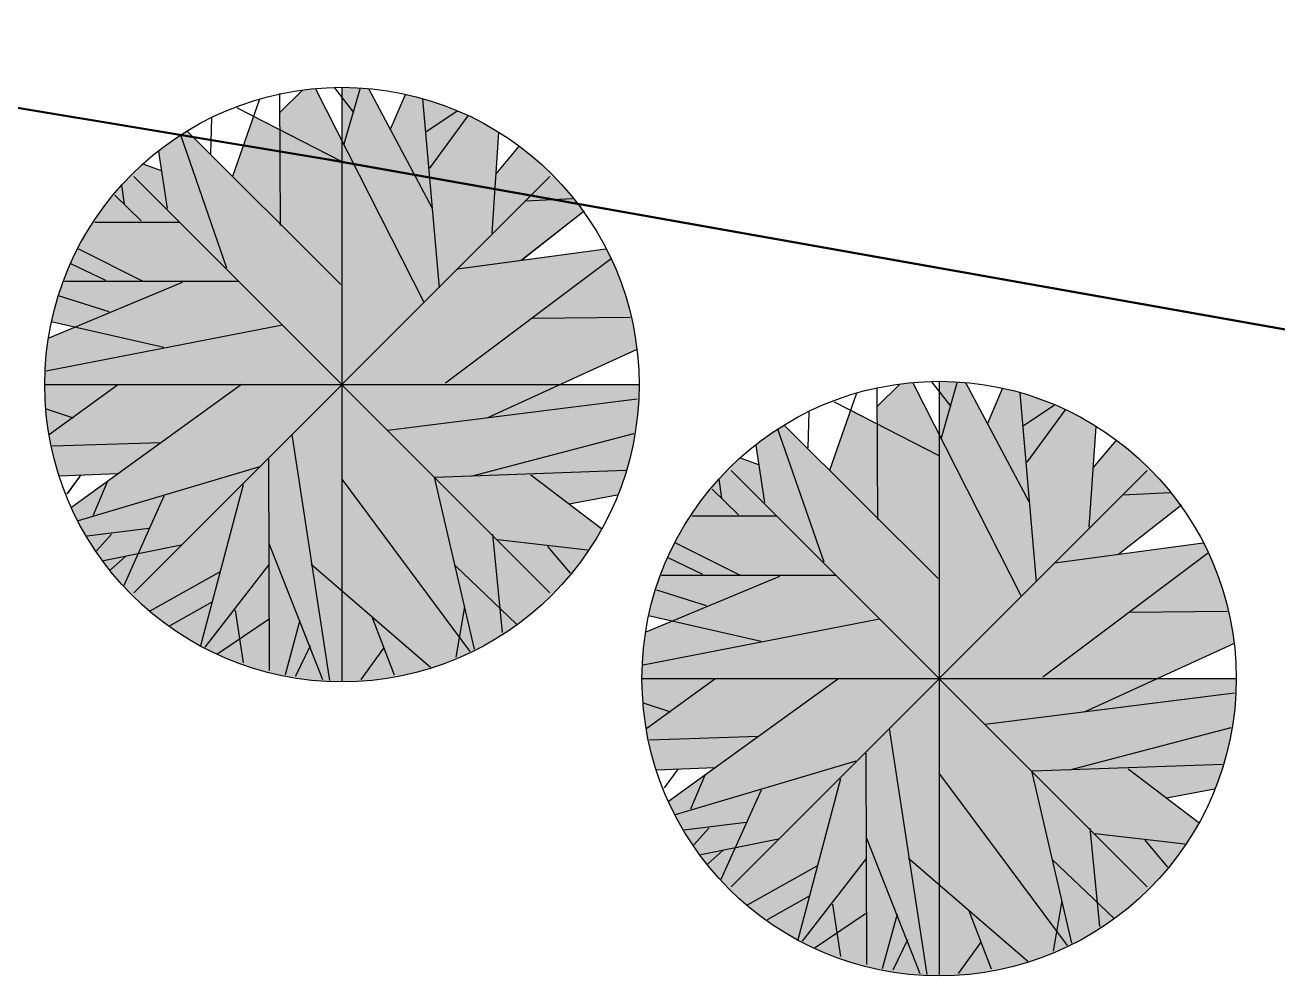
# Model space of a CAD drawing. Header units: inches. Extents: x 1352 to 5457, y 84 to 1168.
# Drawn here: x 2313.339 to 2314.05, y 187.966 to 188.507 of the extents above; entities that cross this region are included whole.
import ezdxf

# ---------------------------------------------------------------- set-up
doc = ezdxf.new("R2010")
doc.units = ezdxf.units.IN
doc.header["$MEASUREMENT"] = 0
doc.linetypes.add('ACAD_ISO10W100', pattern=[18, 12, -3, 0, -3])
for name, color, linetype, lineweight in [('boundary', 250, 'ACAD_ISO10W100', 50), ('CILL', 250, 'Continuous', 9), ('win', 250, 'Continuous', 30)]:
    doc.layers.add(name, color=color, linetype=linetype, lineweight=lineweight)

# ---------------------------------------------------------------- blocks, each defined once
blk = doc.blocks.new('Tree - deciduous plan')
for p, q in [((-12.5388, 54.9406), (-7.9613, 59.4546)), ((-12.3627, 32.1443), (-12.5388, 58.7776)), ((-5.3205, 59.6806), (16.5105, 16.7963)), ((2.426, 54.9406), (-1.4472, 59.9056)), ((0, 59.9996), (0, -60)), ((0.4894, 48.6208), (3.6584, 59.6806)), ((18.2711, 35.5298), (5.419, 59.6806)), ((9.8203, 51.5549), (12.8133, 58.5516)), ((-22.0458, 42.0753), (-16.5881, 57.6486)), ((-21.1656, 55.8436), (-0.0388, 45.0094)), ((19.6795, 19.5047), (16.3344, 57.6486)), ((-26.4472, 46.5894), (-26.2712, 53.8116)), ((17.0387, 51.1035), (23.2006, 55.1666)), ((17.7429, 43.6552), (25.4894, 54.2636)), ((-31.2008, 51.1035), (-0.2149, 20.1818)), ((31.6513, 50.8778), (30.2429, 30.5643)), ((-32.6092, 50.4264), (-23.2782, 23.5674)), ((31.1232, 42.5267), (35.8767, 48.1693)), ((-37.0107, 47.0408), (-35.25, 35.5298)), ((-40.1797, 44.558), (-36.4825, 43.2038)), ((42, 42), (-42, -42)), ((42, -42), (-42, 42)), ((-45.8134, 38.2383), (-40.5318, 33.0471)), ((-43.8768, 36.4326), (-44.405, 40.2696)), ((37.1091, 37.1098), (46.6161, 37.5612)), ((36.2288, 25.1474), (48.9049, 35.0784)), ((-49.8627, 32.8214), (-32.7853, 32.8214)), ((-53.2078, 27.4044), (-40.1797, 20.859)), ((54.3626, 25.3731), (20.9119, 0.3198)), ((23.3767, 23.3417), (53.3063, 27.4044)), ((-54.7923, 24.4702), (-47.75, 21.0847)), ((-32.2571, 20.6333), (-59.1937, 9.348)), ((-56.0247, 20.859), (-20.8134, 20.859)), ((-57.081, 17.9248), (-47.0458, 14.7649)), ((-58.6656, 12.7336), (-35.9543, 7.5424)), ((38.5175, 13.4107), (58.2359, 13.6364)), ((-59.7219, 2.8025), (-12.0106, 12.0565)), ((29.3626, -6.6771), (59.4682, 7.091)), ((-54.6162, -24.7335), (-20.2853, 0.0941)), ((-60, 0), (60, 0)), ((-45.2853, -0.1316), (-59.0177, -10.0627)), ((-59.7219, -4.8714), (-54.2641, -6.6771)), ((9.2922, -9.1598), (59.6443, -2.8401)), ((-10.074, -10.0627), (-2.5036, -59.7178)), ((26.3697, -18.4138), (58.9401, -9.8369)), ((-58.4895, -12.3197), (-36.4825, -11.6426)), ((-14.8275, -15.0282), (-14.6515, -57.6865)), ((-53.2078, -27.442), (-16.7641, -16.6081)), ((18.7992, -18.6394), (57.3556, -17.2853)), ((-57.081, -18.4138), (-45.2853, -17.9624)), ((-52.6797, -18.188), (-55.4966, -22.0251)), ((-47.2219, -19.3166), (-50.2148, -26.3135)), ((-19.9331, -20.2194), (-28.5599, -52.721)), ((-0.0388, -19.0909), (25.8415, -53.8495)), ((18.6232, -18.6394), (26.7218, -53.3981)), ((38.1654, -18.188), (52.426, -29.0219)), ((-35.9543, -22.4765), (-44.0529, -40.5329)), ((45.9119, -24.0564), (55.595, -22.2508)), ((-38.9472, -29.0219), (-51.4472, -30.6018)), ((-46.5177, -30.1504), (-49.5106, -33.536)), ((30.419, -30.1504), (32.3556, -50.0125)), ((-32.4331, -32.4075), (-48.1021, -35.5674)), ((-14.6515, -32.1818), (-3.912, -59.4922)), ((31.4753, -31.279), (49.6091, -33.3103)), ((41.5105, -32.6332), (46.088, -38.0501)), ((-43.7008, -34.6645), (-46.6937, -37.373)), ((-24.6867, -37.8244), (-38.7712, -45.7241)), ((-14.6515, -36.2445), (-27.6797, -52.9467)), ((-6.2008, -36.2445), (17.919, -57.0094)), ((22.8485, -36.4702), (35.3485, -48.4326)), ((-26.2712, -43.9185), (-34.7219, -48.6583)), ((-21.5177, -45.4984), (-19.9331, -56.1065)), ((24.7852, -44.8213), (23.0246, -54.978)), ((-14.6515, -47.3041), (-25.0388, -54.3009)), ((-8.4895, -47.5298), (-11.4825, -58.5893)), ((5.9471, -46.6269), (10.5246, -58.5893)), ((-6.3768, -52.721), (-9.3698, -58.815)), ((8.4119, -53.1724), (3.8344, -59.4922))]:
    blk.add_line(p, q)
blk.add_circle((0, 0), 60)

msp = doc.modelspace()

# ---------------------------------------------------------------- hatches: boundary and pattern name
at = {"layer": 'CILL'}
h = msp.add_hatch(color=256, dxfattribs=at)
h.set_gradient(color1=(132, 132, 132), color2=(59, 59, 59), one_color=1, tint=0.23, name='INVSPHERICAL')
edge = h.paths.add_edge_path()
edge.add_spline(control_points=[(2324.79505, 192.38219), (2324.88875, 192.39309), (2325.16399, 192.47896), (2325.57555, 192.53993), (2326.13258, 192.57557), (2326.71647, 192.64951), (2327.35918, 192.705), (2328.07206, 192.85831), (2328.80669, 193.02452), (2329.46811, 193.25131), (2329.93148, 193.38648), (2330.14371, 193.50639), (2330.22849, 193.54885)], knot_values=[10.618582, 10.618582, 10.618582, 10.618582, 10.902667, 11.446386, 11.882162, 12.571422, 13.213883, 13.814248, 14.756996, 15.470095, 15.913491, 16.197952, 16.197952, 16.197952, 16.197952], degree=3, periodic=0)
edge.add_spline(control_points=[(2330.22849, 193.54885), (2330.25177, 193.56051), (2330.47779, 193.66985), (2330.9992, 193.78454), (2331.70205, 193.8902), (2332.26179, 193.94659), (2332.54657, 193.9364), (2332.61808, 193.93384)], knot_values=[16.197952, 16.197952, 16.197952, 16.197952, 16.276082, 16.951885, 17.777629, 18.41764, 18.632208, 18.632208, 18.632208, 18.632208], degree=3, periodic=0)
edge.add_line((2332.61808, 193.93384), (2332.53597, 194.73658))
edge.add_spline(control_points=[(2332.53597, 194.73658), (2332.28585, 194.78299), (2331.91131, 194.85248), (2331.38155, 194.80764), (2330.93354, 194.72063), (2330.49433, 194.51846), (2329.94468, 194.36018), (2329.35964, 194.04842), (2328.58912, 193.78583), (2327.80567, 193.59538), (2327.13697, 193.44269), (2326.5963, 193.30707), (2326.16105, 193.27991), (2325.69291, 193.29398), (2325.28464, 193.24833), (2324.81365, 193.21043), (2324.30195, 193.19869), (2323.82743, 193.13335), (2323.39492, 193.24287), (2323.28922, 193.43376), (2323.16032, 193.51192)], knot_values=[0, 0, 0, 0, 27.843207, 41.692591, 58.33536, 77.850794, 94.701427, 121.197292, 150.531952, 184.155137, 210.002796, 226.163219, 245.461264, 257.795401, 277.749413, 290.614774, 309.881318, 334.061385, 343.421511, 356.534952, 356.534952, 356.534952, 356.534952], degree=3, periodic=0)
edge.add_line((2323.16032, 193.51192), (2322.44318, 193.51192))
edge.add_spline(control_points=[(2322.44318, 193.51192), (2322.43291, 193.50359), (2322.35766, 193.43913), (2322.10336, 193.34906), (2321.53922, 193.13689), (2320.86083, 192.91237), (2320.0223, 193.00461), (2319.26292, 193.1263), (2318.40255, 192.98416), (2317.68254, 193.17417), (2317.05278, 193.2713), (2316.50955, 193.32655), (2315.98811, 193.29717), (2315.48795, 193.3327), (2315.09127, 193.4136), (2314.75076, 193.53838), (2314.6144, 193.79038), (2314.57457, 194.00719), (2314.61093, 194.22294), (2314.72526, 194.47978), (2314.95777, 194.69245), (2315.24573, 194.9143), (2315.53699, 195.13298), (2315.88291, 195.38271), (2316.26009, 195.57741), (2316.63154, 195.74711), (2316.88568, 195.98075), (2317.20889, 196.08097), (2317.49172, 196.29702), (2317.73067, 196.60474), (2317.6852, 196.94545), (2317.53717, 197.11898), (2317.40488, 197.24186), (2317.18564, 197.28483), (2316.89089, 197.2786), (2316.58459, 197.27014), (2316.28407, 197.27532), (2315.91244, 197.25224), (2315.36059, 197.47035), (2314.95644, 197.72587), (2314.71955, 197.87564)], knot_values=[384.120756, 384.120756, 384.120756, 384.120756, 385.530538, 394.726927, 416.888392, 450.469006, 475.291221, 507.987496, 535.162945, 569.717752, 588.697586, 605.537117, 629.712076, 646.19915, 660.406382, 674.911895, 683.649539, 690.581078, 698.955886, 707.325048, 721.120583, 732.925509, 747.555543, 761.219383, 779.86479, 794.267161, 805.973974, 817.21606, 830.822888, 844.956549, 857.838234, 864.61592, 869.985577, 877.322839, 888.301624, 902.694515, 910.987604, 921.475876, 943.372459, 974.382834, 974.382834, 974.382834, 974.382834], degree=3, periodic=0)
edge.add_line((2314.71955, 197.87564), (2314.31267, 197.3519))
edge.add_spline(control_points=[(2314.31267, 197.3519), (2314.40832, 197.27759), (2314.54827, 197.16941), (2314.79781, 197.02814), (2314.96961, 196.86444), (2315.22688, 196.79164), (2315.44624, 196.71982), (2315.68558, 196.63239), (2315.96336, 196.6041), (2316.26218, 196.48762), (2316.60369, 196.5503), (2316.79836, 196.62112), (2316.98608, 196.64804), (2316.97367, 196.51013), (2316.83742, 196.45094), (2316.68122, 196.2724), (2316.40652, 196.15663), (2316.08146, 196.04941), (2315.73656, 195.90239), (2315.31264, 195.65442), (2314.78754, 195.3752), (2314.32324, 194.99673), (2313.96292, 194.77978), (2313.87676, 194.62487), (2313.8707, 194.61397)], knot_values=[0.009211, 0.009211, 0.009211, 0.009211, 0.371734, 0.53872, 0.869324, 1.063431, 1.330289, 1.565448, 1.823564, 2.162828, 2.513462, 2.794005, 2.876838, 2.959387, 3.093131, 3.302373, 3.661287, 3.962879, 4.335565, 4.780767, 5.437721, 6.106666, 6.600027, 6.637362, 6.637362, 6.637362, 6.637362], degree=3, periodic=0)
edge.add_line((2313.86634, 194.60726), (2313.89632, 194.59))
edge.add_line((2313.89632, 194.59), (2313.84217, 194.47458))
edge.add_line((2313.84217, 194.47458), (2313.66937, 194.21736))
edge.add_line((2313.66937, 194.21736), (2313.56777, 193.81436))
edge.add_line((2313.56777, 193.81436), (2313.52359, 193.68181))
edge.add_spline(control_points=[(2313.52359, 193.68181), (2313.51761, 193.60394), (2313.63399, 193.3579), (2313.76591, 193.22993), (2314.17622, 193.02663), (2314.68244, 192.775), (2315.16646, 192.51815), (2315.59072, 192.41967), (2315.97262, 192.39275), (2316.40158, 192.42383), (2316.87317, 192.42314), (2317.36336, 192.42858), (2317.85691, 192.35222), (2318.3175, 192.25847), (2318.8044, 192.20895), (2319.28486, 192.18352), (2319.77335, 192.18253), (2320.17178, 192.20531), (2320.50384, 192.20093), (2320.76143, 192.29781), (2321.04939, 192.35471), (2321.3594, 192.44156), (2321.58736, 192.44868), (2321.90296, 192.51147), (2321.81988, 192.28331), (2321.59782, 192.12249), (2321.26227, 191.84888), (2320.87048, 191.53439), (2320.44637, 191.16666), (2319.67282, 190.71531), (2318.83006, 189.94113), (2317.90218, 189.2024), (2317.06075, 188.84363), (2316.2643, 188.66847), (2315.64512, 188.27898), (2315.10941, 188.25065), (2314.90223, 188.20648), (2314.84733, 188.19328)], knot_values=[0.00262, 0.00262, 0.00262, 0.00262, 0.224025, 0.492507, 0.896826, 1.637111, 2.173286, 2.534515, 2.933893, 3.317712, 3.823001, 4.349242, 4.784728, 5.317714, 5.759175, 6.251064, 6.76124, 7.222455, 7.45137, 7.749246, 8.033676, 8.344077, 8.667469, 8.863238, 8.984777, 9.216771, 9.734745, 10.253509, 10.734276, 11.41278, 12.928508, 14.158439, 14.946241, 15.647425, 16.598805, 17.06497, 17.234399, 17.234399, 17.234399, 17.234399], degree=3, periodic=0)
edge.add_spline(control_points=[(2314.84733, 188.19328), (2314.76006, 188.17229), (2314.67361, 188.14768), (2314.58716, 188.12308)], knot_values=[17.234399, 17.234399, 17.234399, 17.234399, 17.503678, 17.503678, 17.503678, 17.503678], degree=3, periodic=0)
edge.add_line((2314.59192, 188.12442), (2314.58736, 188.12228))
edge.add_line((2314.58736, 188.12228), (2314.81135, 187.21011))
edge.add_line((2314.81135, 187.21011), (2315.90427, 187.08442))
edge.add_spline(control_points=[(2315.90427, 187.08442), (2315.93636, 187.11997), (2316.00081, 187.19138), (2316.13176, 187.29874), (2316.29009, 187.42153), (2316.44551, 187.60924), (2316.6756, 187.73973), (2316.8882, 187.90701), (2317.12675, 188.09167), (2317.39454, 188.16558), (2317.65801, 188.35521), (2317.9528, 188.49227), (2318.32625, 188.45036), (2318.4723, 188.70318), (2318.5832, 188.81022), (2318.64854, 188.8655)], knot_values=[0, 0, 0, 0, 0.143475, 0.288124, 0.50709, 0.743747, 1.010696, 1.291032, 1.557981, 1.906933, 2.105772, 2.526417, 2.877368, 3.081567, 3.33914, 3.33914, 3.33914, 3.33914], degree=3, periodic=0)
edge.add_spline(control_points=[(2318.64854, 188.8655), (2318.69912, 188.90829), (2318.78644, 188.97484), (2318.87286, 189.04298), (2318.90709, 189.07017)], knot_values=[3.33914, 3.33914, 3.33914, 3.33914, 3.538499, 3.669717, 3.669717, 3.669717, 3.669717], degree=3, periodic=0)
edge.add_spline(control_points=[(2318.90709, 189.07017), (2319.00008, 189.144), (2319.26221, 189.35607), (2319.69487, 189.67862), (2320.14643, 190.0922), (2320.59636, 190.44378), (2321.04313, 190.74223), (2321.55903, 191.12618), (2322.10395, 191.58636), (2322.77431, 191.9986), (2323.31973, 192.24346), (2323.76328, 192.36628), (2324.1009, 192.36706), (2324.36926, 192.46128), (2324.52787, 192.41393), (2324.56711, 192.403)], knot_values=[3.669717, 3.669717, 3.669717, 3.669717, 4.026121, 4.679909, 5.288004, 5.861363, 6.390961, 6.899332, 7.790092, 8.527498, 9.251465, 9.580094, 9.895565, 10.2648, 10.386011, 10.386011, 10.386011, 10.386011], degree=3, periodic=0)
edge.add_spline(control_points=[(2324.56711, 192.403), (2324.59401, 192.3955), (2324.66938, 192.37553), (2324.74575, 192.37646), (2324.79505, 192.38219)], knot_values=[10.386011, 10.386011, 10.386011, 10.386011, 10.469097, 10.618582, 10.618582, 10.618582, 10.618582], degree=3, periodic=0)
h.paths.add_polyline_path([(2325.55767, 192.59094), (2328.27898, 193.09804), (2328.2079, 193.47952), (2325.48658, 192.97241)], flags=24)
h.paths.add_polyline_path([(2314.37411, 194.40868), (2316.01581, 195.50234), (2315.80067, 195.82529), (2314.15897, 194.73163)], flags=24)
h.paths.add_polyline_path([(2318.37629, 188.87487), (2321.07106, 190.7676), (2320.84803, 191.08514), (2318.15325, 189.19241)], flags=24)
h = msp.add_hatch(color=256, dxfattribs=at)
h.set_gradient(color1=(132, 132, 132), color2=(59, 59, 59), one_color=1, tint=0.23, name='INVSPHERICAL')
edge = h.paths.add_edge_path()
edge.add_spline(control_points=[(2298.7748, 172.14808), (2299.11769, 172.05397), (2299.76893, 171.87522), (2301.06036, 171.84356), (2302.38085, 171.18357), (2303.82614, 171.054), (2304.98649, 171.06859), (2306.13925, 170.925), (2307.45449, 170.66333), (2308.81736, 171.4361), (2309.8675, 172.5097), (2310.94741, 173.46612), (2311.76584, 174.26215), (2312.50387, 174.84463), (2313.14034, 175.29105), (2313.76425, 175.74105), (2314.33694, 175.96273), (2314.86604, 176.10229), (2315.44977, 176.16326), (2316.01993, 176.06043), (2316.66683, 176.0142), (2317.25611, 175.97579), (2317.7973, 175.99877), (2318.44243, 176.14143), (2319.13678, 176.18665), (2319.99973, 176.55543), (2320.8363, 176.81433), (2321.78424, 177.24115), (2322.61362, 177.68528), (2323.49793, 178.18578), (2324.28698, 178.77637), (2325.06364, 179.37823), (2325.85593, 179.82582), (2326.42996, 180.36571), (2327.06134, 180.91214), (2327.57871, 181.58093), (2328.14701, 182.31074), (2328.72813, 182.97315), (2329.42759, 183.49626), (2330.07107, 183.97403), (2330.52356, 184.57232), (2330.96474, 185.15344), (2331.20164, 185.75144), (2331.48658, 186.30185), (2331.66881, 186.82267), (2331.89549, 187.27107), (2332.16219, 187.61138), (2332.44427, 187.79225), (2332.70474, 188.20017), (2333.07415, 188.14054), (2333.33754, 188.09802)], knot_values=[0, 0, 0, 0, 1.063776, 2.020416, 3.830933, 5.377, 6.327777, 7.305886, 8.885266, 10.164537, 11.780417, 13.417536, 14.483073, 15.204084, 16.233958, 16.819058, 17.502334, 18.059629, 18.459397, 19.251459, 19.78235, 20.406361, 21.023284, 21.397395, 22.387487, 23.084069, 24.193255, 25.015781, 26.196553, 27.016503, 28.060248, 29.148736, 29.962946, 30.775486, 31.503139, 32.464353, 33.29957, 34.284247, 35.090844, 35.917442, 36.671443, 37.329314, 38.09718, 38.587242, 39.187997, 39.748607, 40.089757, 40.467556, 40.749297, 41.449273, 41.449273, 41.449273, 41.449273], degree=3, periodic=0)
edge.add_line((2333.33754, 188.09802), (2333.33754, 190.96162))
edge.add_spline(control_points=[(2333.33754, 190.96162), (2333.17815, 190.94326), (2331.57165, 189.73342), (2331.12834, 189.15453), (2330.71824, 188.66709), (2330.30922, 188.15098), (2329.79531, 187.54514), (2329.30133, 187.10676), (2329.0021, 186.80938), (2328.92221, 186.73055)], knot_values=[0, 0, 0, 0, 59.842, 81.806025, 101.890118, 126.530118, 155.614172, 188.511879, 200.488851, 200.488851, 200.488851, 200.488851], degree=3, periodic=0)
edge.add_line((2328.92221, 186.73055), (2328.50923, 186.41225))
edge.add_line((2328.50923, 186.41225), (2328.91151, 185.65839))
edge.add_spline(control_points=[(2328.91151, 185.65839), (2328.77704, 185.54363), (2328.55152, 185.35116), (2328.11128, 185.03449), (2327.75758, 184.65502), (2327.33745, 184.18886), (2326.99098, 183.77178), (2326.71256, 183.30968), (2326.48664, 182.9203), (2326.20397, 182.50592), (2325.86397, 182.09279), (2325.47799, 181.72163), (2325.16341, 181.35871), (2324.83806, 181.06465), (2324.5395, 180.84252), (2324.28956, 180.61437), (2324.06224, 180.39196), (2323.80153, 180.18681), (2323.36106, 179.85968), (2322.64047, 179.44289), (2321.70801, 178.96917), (2320.7498, 178.54506), (2319.94247, 178.09917), (2319.25077, 177.94192), (2318.78212, 177.82003), (2318.39727, 177.91895), (2318.10598, 177.9972), (2317.91413, 178.0549), (2317.89307, 178.06124)], knot_values=[0, 0, 0, 0, 0.530206, 0.889252, 1.623992, 2.077042, 2.774824, 3.244516, 3.693448, 4.125357, 4.747995, 5.294375, 5.730304, 6.187368, 6.606596, 6.845691, 7.201962, 7.560023, 7.839667, 8.847639, 10.050698, 10.975631, 11.996193, 12.789851, 13.108436, 13.42118, 13.955997, 14.021954, 14.021954, 14.021954, 14.021954], degree=3, periodic=0)
edge.add_line((2317.89307, 178.06124), (2316.56096, 177.72754))
edge.add_line((2316.56096, 177.72754), (2314.49551, 177.17369))
edge.add_line((2314.49551, 177.17369), (2313.42444, 176.91977))
edge.add_line((2313.42444, 176.91977), (2312.87074, 176.71119))
edge.add_line((2312.87074, 176.71119), (2311.76336, 176.23961))
edge.add_spline(control_points=[(2311.76336, 176.23961), (2311.5879, 176.03697), (2311.13037, 175.50856), (2310.6202, 175.03035), (2310.30567, 174.73553)], knot_values=[0, 0, 0, 0, 0.803708, 2.095741, 2.095741, 2.095741, 2.095741], degree=3, periodic=0)
edge.add_spline(control_points=[(2310.30567, 174.73553), (2310.1998, 174.6016), (2309.84544, 174.34367), (2309.55317, 173.94955), (2309.29613, 173.66675), (2309.08899, 173.51731), (2308.8128, 173.5081), (2308.49158, 173.58224), (2308.13215, 173.58196), (2307.99801, 173.768), (2307.94748, 173.83808)], knot_values=[0, 0, 0, 0, 0.524837, 1.215773, 1.495582, 1.668734, 1.966117, 2.275986, 2.687194, 2.935724, 2.935724, 2.935724, 2.935724], degree=3, periodic=0)
edge.add_spline(control_points=[(2307.94748, 173.83808), (2307.52108, 174.05318), (2306.50623, 174.56512), (2305.28767, 175.40941), (2304.56326, 176.09126), (2304.31884, 176.32132)], knot_values=[0, 0, 0, 0, 1.432485, 3.409316, 4.415924, 4.415924, 4.415924, 4.415924], degree=3, periodic=0)
edge.add_line((2304.31884, 176.32132), (2303.81508, 175.17992))
edge.add_spline(control_points=[(2303.81508, 175.17992), (2303.85413, 175.16269), (2304.28673, 174.9715), (2305.12275, 174.45276), (2306.17391, 173.45298), (2307.03647, 173.06322), (2308.19758, 172.49107), (2306.44154, 172.44174), (2305.69742, 172.5004), (2304.35209, 172.43278), (2303.1866, 172.71538), (2302.24791, 172.93715), (2301.89994, 173.01936)], knot_values=[0, 0, 0, 0, 0.127994, 1.418325, 2.965604, 4.244088, 4.750853, 5.796578, 7.102422, 7.83474, 9.653898, 10.725492, 10.725492, 10.725492, 10.725492], degree=3, periodic=0)
edge.add_line((2301.89994, 173.01936), (2301.799, 172.48606))
edge.add_line((2301.799, 172.48606), (2300.94822, 172.63753))
edge.add_line((2300.94822, 172.63753), (2301.173, 173.67072))
edge.add_line((2301.173, 173.67072), (2300.95133, 173.71501))
edge.add_line((2300.95133, 173.71501), (2300.38386, 173.90104))
edge.add_line((2300.38386, 173.90104), (2299.61245, 174.28197))
edge.add_line((2299.61245, 174.28197), (2299.41883, 174.40356))
edge.add_line((2299.41883, 174.40356), (2298.7748, 172.14808))
h.paths.add_polyline_path([(2312.58821, 175.67144), (2314.64431, 176.41414), (2314.51248, 176.77911), (2312.45637, 176.0364)], flags=24)
h.paths.add_polyline_path([(2329.19753, 186.2058), (2329.87382, 186.8303), (2329.61942, 187.10581), (2328.94312, 186.48131)], flags=24)
h.paths.add_polyline_path([(2328.45629, 183.76553), (2330.63308, 185.7756), (2330.36983, 186.06069), (2328.19303, 184.05062)], flags=24)
h.paths.add_polyline_path([(2304.66001, 175.16912), (2307.82771, 173.04118), (2308.04409, 173.36329), (2304.87639, 175.49123)], flags=24)
h = msp.add_hatch(color=256, dxfattribs=at)
h.set_gradient(color1=(0, 204, 51), color2=(46, 255, 98), one_color=1, tint=0.59, name='INVSPHERICAL')
h.paths.add_polyline_path([(2313.6559, 188.4011, 0.013628), (2313.65034, 188.40842), (2313.62314, 188.40713), (2313.5844, 188.36839), (2313.62039, 188.37328)])
h.paths.add_polyline_path([(2313.66887, 188.37986), (2313.5844, 188.36839), (2313.51876, 188.30276), (2313.64241, 188.30276), (2313.68632, 188.32284, 0.08904)])
h.paths.add_polyline_path([(2313.6078, 188.44611, 0.070169), (2313.56468, 188.46514), (2313.57407, 188.35807), (2313.62314, 188.40713), (2313.65034, 188.40842, 0.063606), (2313.61956, 188.4381), (2313.60614, 188.42218)])
h.paths.add_polyline_path([(2313.57016, 188.40267), (2313.53389, 188.47083, 0.02244), (2313.51876, 188.47151), (2313.51876, 188.30276), (2313.57407, 188.35807)])
h.paths.add_polyline_path([(2313.56468, 188.46514, 0.014988), (2313.55487, 188.4676), (2313.54629, 188.44753), (2313.57016, 188.40267)], flags=17)
h.paths.add_polyline_path([(2313.50369, 188.47083, 0.01083), (2313.49642, 188.47002), (2313.48357, 188.45735), (2313.48364, 188.44731), (2313.51876, 188.42929), (2313.51876, 188.44122)])
h.paths.add_polyline_path([(2313.48364, 188.44731), (2313.46864, 188.455), (2313.45668, 188.42087), (2313.48399, 188.39362)])
h.paths.add_polyline_path([(2313.51876, 188.42929), (2313.48364, 188.44731), (2313.48399, 188.39362), (2313.43076, 188.44674, 0.029164), (2313.4146, 188.43552), (2313.41633, 188.4242), (2313.40575, 188.42808, 0.090602), (2313.36874, 188.38002), (2313.40576, 188.36142), (2313.4601, 188.36142), (2313.51876, 188.30276)])
h.paths.add_polyline_path([(2313.4601, 188.36142), (2313.40576, 188.36142), (2313.36874, 188.38002, 0.065557), (2313.35385, 188.33855), (2313.36751, 188.33543), (2313.35206, 188.32896, 0.03899), (2313.35001, 188.30276), (2313.51876, 188.30276)])
h.paths.add_polyline_path([(2313.46135, 188.30276), (2313.35001, 188.30276, 0.020209), (2313.35057, 188.28913), (2313.36601, 188.28403), (2313.35245, 188.27422, 0.035514), (2313.35816, 188.25097), (2313.39149, 188.25224)], flags=16)
h.paths.add_polyline_path([(2313.51876, 188.30276), (2313.46135, 188.30276), (2313.36505, 188.23312, 0.027559), (2313.37364, 188.21664), (2313.4094, 188.22116), (2313.40288, 188.20664), (2313.42764, 188.21163)], flags=17)
h.paths.add_polyline_path([(2313.51876, 188.30276), (2313.49044, 188.27443), (2313.50171, 188.20049), (2313.51876, 188.18581)])
h.paths.add_polyline_path([(2313.51876, 188.18581), (2313.50171, 188.20049), (2313.49044, 188.27443), (2313.42764, 188.21163), (2313.40288, 188.20664), (2313.39469, 188.18838, 0.030609), (2313.40959, 188.17408), (2313.4496, 188.19653), (2313.43841, 188.15437, 0.124716), (2313.51876, 188.13401)], flags=17)
h.paths.add_polyline_path([(2313.51876, 188.24892), (2313.51876, 188.13401, 0.158969), (2313.61826, 188.16646), (2313.58277, 188.20043), (2313.5884, 188.17627), (2313.58546, 188.15934)], flags=17)
h.paths.add_polyline_path([(2313.57113, 188.25039), (2313.51876, 188.30276), (2313.51876, 188.24892), (2313.58546, 188.15934), (2313.5884, 188.17627)])
h.paths.add_polyline_path([(2313.68751, 188.30276), (2313.64241, 188.30276), (2313.60165, 188.28412), (2313.54457, 188.27695), (2313.5712, 188.25032), (2313.68036, 188.25415, 0.073172)])
h.paths.add_polyline_path([(2313.64784, 188.23509), (2313.67551, 188.24025, 0.021827), (2313.68036, 188.25415), (2313.5712, 188.25032), (2313.6044, 188.21712), (2313.60842, 188.17588), (2313.61826, 188.16646, 0.109035), (2313.66639, 188.221)])
h.paths.add_polyline_path([(2313.51876, 188.13401, 0.158969), (2313.61826, 188.16646), (2313.60842, 188.17588), (2313.6044, 188.21712), (2313.57113, 188.25039), (2313.5884, 188.17627), (2313.58546, 188.15934), (2313.51876, 188.24892)])
h.paths.add_polyline_path([(2313.49044, 188.27443), (2313.51876, 188.30276), (2313.46135, 188.30276), (2313.36505, 188.23312, 0.294446), (2313.51876, 188.13401), (2313.51876, 188.18581), (2313.50171, 188.20049)])
h.paths.add_polyline_path([(2313.46135, 188.30276), (2313.35001, 188.30276, 0.078145), (2313.35816, 188.25097), (2313.39149, 188.25224)])
h = msp.add_hatch(color=256, dxfattribs=at)
h.set_gradient(color1=(0, 204, 51), color2=(46, 255, 98), one_color=1, tint=0.59, name='INVSPHERICAL')
h.paths.add_polyline_path([(2313.51876, 188.30276), (2313.46135, 188.30276), (2313.36505, 188.23312, 0.027559), (2313.37364, 188.21664), (2313.4094, 188.22116), (2313.40288, 188.20664), (2313.42764, 188.21163)])
h.paths.add_polyline_path([(2313.46135, 188.30276), (2313.35001, 188.30276, 0.020209), (2313.35057, 188.28913), (2313.36601, 188.28403), (2313.35245, 188.27422, 0.035514), (2313.35816, 188.25097), (2313.39149, 188.25224)])
h = msp.add_hatch(color=256, dxfattribs=at)
h.set_gradient(color1=(0, 204, 51), color2=(46, 255, 98), one_color=1, tint=0.59, name='INVSPHERICAL')
h.paths.add_polyline_path([(2313.64241, 188.30276), (2313.51876, 188.30276), (2313.54457, 188.27695), (2313.60165, 188.28412)])
h.paths.add_polyline_path([(2313.51876, 188.24892), (2313.51876, 188.13401, 0.158969), (2313.61826, 188.16646), (2313.58277, 188.20043), (2313.5884, 188.17627), (2313.58546, 188.15934)], flags=17)
h.paths.add_polyline_path([(2313.6044, 188.21712), (2313.57113, 188.25039), (2313.5884, 188.17627), (2313.58546, 188.15934), (2313.51876, 188.24892), (2313.51876, 188.13401, 0.158969), (2313.61826, 188.16646), (2313.60842, 188.17588)])
h = msp.add_hatch(color=256, dxfattribs=at)
h.set_gradient(color1=(0, 204, 51), color2=(46, 255, 98), one_color=1, tint=0.59, name='INVSPHERICAL')
h.paths.add_polyline_path([(2313.99504, 188.23424, 0.013628), (2313.98948, 188.24157), (2313.96227, 188.24028), (2313.92354, 188.20154), (2313.95953, 188.20643)])
h.paths.add_polyline_path([(2314.00801, 188.21301), (2313.92354, 188.20154), (2313.8579, 188.13591), (2313.98155, 188.13591), (2314.02545, 188.15599, 0.08904)])
h.paths.add_polyline_path([(2313.94694, 188.27926, 0.070169), (2313.90382, 188.29829), (2313.91321, 188.19121), (2313.96227, 188.24028), (2313.98948, 188.24157, 0.063606), (2313.95869, 188.27125), (2313.94528, 188.25533)])
h.paths.add_polyline_path([(2313.9093, 188.23581), (2313.87303, 188.30398, 0.02244), (2313.8579, 188.30466), (2313.8579, 188.13591), (2313.91321, 188.19121)])
h.paths.add_polyline_path([(2313.90382, 188.29829, 0.014988), (2313.89401, 188.30075), (2313.88543, 188.28068), (2313.9093, 188.23581)], flags=17)
h.paths.add_polyline_path([(2313.84282, 188.30398, 0.01083), (2313.83556, 188.30317), (2313.82271, 188.2905), (2313.82277, 188.28045), (2313.8579, 188.26244), (2313.8579, 188.27436)])
h.paths.add_polyline_path([(2313.82277, 188.28045), (2313.80778, 188.28814), (2313.79582, 188.25402), (2313.82313, 188.22677)])
h.paths.add_polyline_path([(2313.8579, 188.26244), (2313.82277, 188.28045), (2313.82313, 188.22677), (2313.76989, 188.27989, 0.029164), (2313.75374, 188.26867), (2313.75547, 188.25735), (2313.74489, 188.26123, 0.090602), (2313.70788, 188.21317), (2313.7449, 188.19457), (2313.79924, 188.19457), (2313.8579, 188.13591)])
h.paths.add_polyline_path([(2313.79924, 188.19457), (2313.7449, 188.19457), (2313.70788, 188.21317, 0.065557), (2313.69299, 188.1717), (2313.70665, 188.16858), (2313.6912, 188.1621, 0.03899), (2313.68915, 188.13591), (2313.8579, 188.13591)])
h.paths.add_polyline_path([(2313.80048, 188.13591), (2313.68915, 188.13591, 0.020209), (2313.6897, 188.12228), (2313.70515, 188.11717), (2313.69158, 188.10736, 0.035514), (2313.6973, 188.08411), (2313.73063, 188.08539)], flags=16)
h.paths.add_polyline_path([(2313.8579, 188.13591), (2313.80048, 188.13591), (2313.70419, 188.06627, 0.027559), (2313.71278, 188.04978), (2313.74853, 188.0543), (2313.74202, 188.03979), (2313.76677, 188.04478)], flags=17)
h.paths.add_polyline_path([(2313.8579, 188.13591), (2313.82957, 188.10758), (2313.84085, 188.03364), (2313.8579, 188.01895)])
h.paths.add_polyline_path([(2313.8579, 188.01895), (2313.84085, 188.03364), (2313.82957, 188.10758), (2313.76677, 188.04478), (2313.74202, 188.03979), (2313.73383, 188.02152, 0.030609), (2313.74873, 188.00723), (2313.78874, 188.02967), (2313.77755, 187.98752, 0.124716), (2313.8579, 187.96716)], flags=17)
h.paths.add_polyline_path([(2313.8579, 188.08207), (2313.8579, 187.96716, 0.158969), (2313.9574, 187.99961), (2313.92191, 188.03358), (2313.92754, 188.00942), (2313.9246, 187.99249)], flags=17)
h.paths.add_polyline_path([(2313.91027, 188.08354), (2313.8579, 188.13591), (2313.8579, 188.08207), (2313.9246, 187.99249), (2313.92754, 188.00942)])
h.paths.add_polyline_path([(2314.02665, 188.13591), (2313.98155, 188.13591), (2313.94079, 188.11727), (2313.88371, 188.1101), (2313.91034, 188.08347), (2314.0195, 188.0873, 0.073172)])
h.paths.add_polyline_path([(2313.98698, 188.06824), (2314.01465, 188.0734, 0.021827), (2314.0195, 188.0873), (2313.91034, 188.08347), (2313.94354, 188.05027), (2313.94756, 188.00903), (2313.9574, 187.99961, 0.109035), (2314.00552, 188.05415)])
h.paths.add_polyline_path([(2313.8579, 187.96716, 0.158969), (2313.9574, 187.99961), (2313.94756, 188.00903), (2313.94354, 188.05027), (2313.91027, 188.08354), (2313.92754, 188.00942), (2313.9246, 187.99249), (2313.8579, 188.08207)])
h.paths.add_polyline_path([(2313.82957, 188.10758), (2313.8579, 188.13591), (2313.80048, 188.13591), (2313.70419, 188.06627, 0.294446), (2313.8579, 187.96716), (2313.8579, 188.01895), (2313.84085, 188.03364)])
h.paths.add_polyline_path([(2313.80048, 188.13591), (2313.68915, 188.13591, 0.078145), (2313.6973, 188.08411), (2313.73063, 188.08539)])
h = msp.add_hatch(color=256, dxfattribs=at)
h.set_gradient(color1=(0, 204, 51), color2=(46, 255, 98), one_color=1, tint=0.59, name='INVSPHERICAL')
h.paths.add_polyline_path([(2313.49044, 188.27443), (2313.42764, 188.21163), (2313.40288, 188.20664), (2313.39469, 188.18838, 0.030609), (2313.40959, 188.17408), (2313.4496, 188.19653), (2313.43841, 188.15437, 0.124716), (2313.51876, 188.13401), (2313.51876, 188.18581), (2313.50171, 188.20049)])
h = msp.add_hatch(color=256, dxfattribs=at)
h.set_gradient(color1=(0, 204, 51), color2=(46, 255, 98), one_color=1, tint=0.59, name='INVSPHERICAL')
h.paths.add_polyline_path([(2313.51876, 188.24892), (2313.51876, 188.13401, 0.158969), (2313.61826, 188.16646), (2313.60842, 188.17588), (2313.6044, 188.21712), (2313.57113, 188.25039), (2313.5884, 188.17627), (2313.58546, 188.15934)])
h = msp.add_hatch(color=256, dxfattribs=at)
h.set_gradient(color1=(0, 204, 51), color2=(46, 255, 98), one_color=1, tint=0.59, name='INVSPHERICAL')
h.paths.add_polyline_path([(2313.8579, 188.13591), (2313.80048, 188.13591), (2313.70419, 188.06627, 0.027559), (2313.71278, 188.04978), (2313.74853, 188.0543), (2313.74202, 188.03979), (2313.76677, 188.04478)])
h.paths.add_polyline_path([(2313.80048, 188.13591), (2313.68915, 188.13591, 0.020209), (2313.6897, 188.12228), (2313.70515, 188.11717), (2313.69158, 188.10736, 0.035514), (2313.6973, 188.08411), (2313.73063, 188.08539)])
h = msp.add_hatch(color=256, dxfattribs=at)
h.set_gradient(color1=(0, 204, 51), color2=(46, 255, 98), one_color=1, tint=0.59, name='INVSPHERICAL')
h.paths.add_polyline_path([(2313.98155, 188.13591), (2313.8579, 188.13591), (2313.88371, 188.1101), (2313.94079, 188.11727)])
h.paths.add_polyline_path([(2313.8579, 188.08207), (2313.8579, 187.96716, 0.158969), (2313.9574, 187.99961), (2313.92191, 188.03358), (2313.92754, 188.00942), (2313.9246, 187.99249)], flags=17)
h.paths.add_polyline_path([(2313.94354, 188.05027), (2313.91027, 188.08354), (2313.92754, 188.00942), (2313.9246, 187.99249), (2313.8579, 188.08207), (2313.8579, 187.96716, 0.158969), (2313.9574, 187.99961), (2313.94756, 188.00903)])
h = msp.add_hatch(color=256, dxfattribs=at)
h.set_gradient(color1=(0, 204, 51), color2=(46, 255, 98), one_color=1, tint=0.59, name='INVSPHERICAL')
h.paths.add_polyline_path([(2313.82957, 188.10758), (2313.76677, 188.04478), (2313.74202, 188.03979), (2313.73383, 188.02152, 0.030609), (2313.74873, 188.00723), (2313.78874, 188.02967), (2313.77755, 187.98752, 0.124716), (2313.8579, 187.96716), (2313.8579, 188.01895), (2313.84085, 188.03364)])
h = msp.add_hatch(color=256, dxfattribs=at)
h.set_gradient(color1=(0, 204, 51), color2=(46, 255, 98), one_color=1, tint=0.59, name='INVSPHERICAL')
h.paths.add_polyline_path([(2313.8579, 188.08207), (2313.8579, 187.96716, 0.158969), (2313.9574, 187.99961), (2313.94756, 188.00903), (2313.94354, 188.05027), (2313.91027, 188.08354), (2313.92754, 188.00942), (2313.9246, 187.99249)])

# ---------------------------------------------------------------- linework, layer by layer
for p, q in [((2313.4835, 188.45728), (2313.49637, 188.46997)), ((2313.5038, 188.47061), (2313.5652, 188.35)), ((2313.52559, 188.45728), (2313.51469, 188.47124)), ((2313.51876, 188.47151), (2313.51876, 188.13401)), ((2313.52014, 188.4395), (2313.52905, 188.47061)), ((2313.57015, 188.40269), (2313.53401, 188.47061)), ((2313.45676, 188.4211), (2313.47211, 188.4649)), ((2313.48399, 188.39316), (2313.4835, 188.46807)), ((2313.54638, 188.44776), (2313.5548, 188.46743)), ((2313.57411, 188.35762), (2313.5647, 188.4649)), ((2313.45924, 188.45982), (2313.51866, 188.42935)), ((2313.56669, 188.44649), (2313.58402, 188.45791)), ((2313.56867, 188.42554), (2313.59045, 188.45537)), ((2313.44438, 188.43379), (2313.44488, 188.4541)), ((2313.42705, 188.44458), (2313.45329, 188.36904)), ((2313.43101, 188.44649), (2313.51816, 188.35952)), ((2313.60778, 188.44585), (2313.60382, 188.38872)), ((2313.41467, 188.43506), (2313.41962, 188.40269)), ((2313.6063, 188.42236), (2313.61967, 188.43823)), ((2313.40576, 188.42808), (2313.41616, 188.42427)), ((2313.63689, 188.42088), (2313.40064, 188.18463)), ((2313.63689, 188.18463), (2313.40064, 188.42088)), ((2313.39536, 188.40523), (2313.39388, 188.41602)), ((2313.38991, 188.4103), (2313.40477, 188.3957)), ((2313.62313, 188.40713), (2313.64987, 188.4084)), ((2313.62066, 188.37349), (2313.65631, 188.40142)), ((2313.37853, 188.39507), (2313.42656, 188.39507)), ((2313.36912, 188.37983), (2313.40576, 188.36142)), ((2313.58451, 188.36841), (2313.66869, 188.37983)), ((2313.36466, 188.37158), (2313.38447, 188.36206)), ((2313.67166, 188.37412), (2313.57758, 188.30366)), ((2313.42804, 188.36079), (2313.35228, 188.32905)), ((2313.36119, 188.36142), (2313.46023, 188.36142)), ((2313.35822, 188.35317), (2313.38645, 188.34428)), ((2313.62709, 188.34048), (2313.68255, 188.34111)), ((2313.3508, 188.31064), (2313.48498, 188.33667)), ((2313.35377, 188.33857), (2313.41764, 188.32397)), ((2313.60135, 188.28398), (2313.68602, 188.3227)), ((2313.35001, 188.30276), (2313.68751, 188.30276)), ((2313.3914, 188.30239), (2313.35278, 188.27446)), ((2313.36516, 188.2332), (2313.46171, 188.30302)), ((2313.7959, 188.25424), (2313.81125, 188.29804)), ((2313.82264, 188.29043), (2313.83551, 188.30312)), ((2313.82313, 188.22631), (2313.82264, 188.30122)), ((2313.84294, 188.30376), (2313.90434, 188.18315)), ((2313.86473, 188.29043), (2313.85383, 188.30439)), ((2313.8579, 188.30465), (2313.8579, 187.96716)), ((2313.85928, 188.27265), (2313.86819, 188.30376)), ((2313.90929, 188.23583), (2313.87314, 188.30376)), ((2313.88552, 188.2809), (2313.89394, 188.30058)), ((2313.91325, 188.19076), (2313.90384, 188.29804)), ((2313.5449, 188.277), (2313.68651, 188.29477)), ((2313.79837, 188.29297), (2313.85779, 188.26249)), ((2313.90582, 188.27963), (2313.92315, 188.29106)), ((2313.3508, 188.28906), (2313.36615, 188.28398)), ((2313.78352, 188.26694), (2313.78401, 188.28725)), ((2313.9078, 188.25869), (2313.92959, 188.28852)), ((2313.76619, 188.27773), (2313.79243, 188.20219)), ((2313.77015, 188.27963), (2313.8573, 188.19267)), ((2313.94692, 188.279), (2313.94296, 188.22187)), ((2313.35426, 188.26811), (2313.41616, 188.27001)), ((2313.49043, 188.27446), (2313.51172, 188.1348)), ((2313.59293, 188.25097), (2313.68453, 188.27509)), ((2313.94544, 188.25551), (2313.95881, 188.27138)), ((2313.75381, 188.26821), (2313.75876, 188.23583)), ((2313.36912, 188.22558), (2313.47162, 188.25605)), ((2313.47706, 188.26049), (2313.47756, 188.14052)), ((2313.7449, 188.26123), (2313.7553, 188.25742)), ((2313.35822, 188.25097), (2313.3914, 188.25224)), ((2313.3706, 188.2516), (2313.36268, 188.24081)), ((2313.38595, 188.24843), (2313.37754, 188.22875)), ((2313.51866, 188.24907), (2313.59144, 188.15131)), ((2313.57114, 188.25034), (2313.59392, 188.15258)), ((2313.57164, 188.25034), (2313.68008, 188.25414)), ((2313.6261, 188.2516), (2313.66621, 188.22113)), ((2313.7345, 188.23837), (2313.73301, 188.24916)), ((2313.97603, 188.25403), (2313.73978, 188.01778)), ((2313.97603, 188.01778), (2313.73978, 188.25403)), ((2313.4627, 188.24589), (2313.43844, 188.15448)), ((2313.72905, 188.24345), (2313.74391, 188.22885)), ((2313.96227, 188.24028), (2313.98901, 188.24155)), ((2313.41764, 188.23954), (2313.39487, 188.18876)), ((2313.64789, 188.2351), (2313.67513, 188.24018)), ((2313.9598, 188.20663), (2313.99545, 188.23456)), ((2313.71766, 188.22822), (2313.76569, 188.22822)), ((2313.40923, 188.22113), (2313.37407, 188.21669)), ((2313.38793, 188.21796), (2313.37952, 188.20844)), ((2313.60432, 188.21796), (2313.60976, 188.1621)), ((2313.60729, 188.21479), (2313.65829, 188.20907)), ((2313.70826, 188.21298), (2313.7449, 188.19457)), ((2313.92365, 188.20155), (2314.00783, 188.21298)), ((2313.42755, 188.21161), (2313.38348, 188.20273)), ((2313.39586, 188.20526), (2313.38744, 188.19765)), ((2313.47756, 188.21225), (2313.50776, 188.13544)), ((2313.63551, 188.21098), (2313.64839, 188.19574)), ((2314.0108, 188.20727), (2313.91672, 188.13681)), ((2313.47756, 188.20082), (2313.44092, 188.15385)), ((2313.50132, 188.20082), (2313.56916, 188.14242)), ((2313.58303, 188.20019), (2313.61818, 188.16654)), ((2313.7038, 188.20473), (2313.72361, 188.19521)), ((2313.44933, 188.19638), (2313.40972, 188.17416)), ((2313.76718, 188.19394), (2313.69142, 188.1622)), ((2313.70033, 188.19457), (2313.79936, 188.19457)), ((2313.69736, 188.18632), (2313.72559, 188.17743)), ((2313.44488, 188.17924), (2313.42111, 188.16591)), ((2313.47756, 188.16972), (2313.44834, 188.15004)), ((2313.45825, 188.17479), (2313.4627, 188.14496)), ((2313.53549, 188.17162), (2313.54836, 188.13798)), ((2313.58847, 188.1767), (2313.58352, 188.14813)), ((2313.68993, 188.14379), (2313.82412, 188.16981)), ((2313.69291, 188.17172), (2313.75678, 188.15712)), ((2313.96623, 188.17362), (2314.02169, 188.17426)), ((2313.49489, 188.16908), (2313.48647, 188.13798)), ((2313.94048, 188.11713), (2314.02516, 188.15585)), ((2313.50083, 188.15448), (2313.49241, 188.13734)), ((2313.54242, 188.15321), (2313.52955, 188.13544)), ((2313.68915, 188.13591), (2314.02665, 188.13591)), ((2313.73054, 188.13554), (2313.69192, 188.1076)), ((2313.70429, 188.06634), (2313.80085, 188.13617)), ((2313.88404, 188.11014), (2314.02565, 188.12792)), ((2313.68993, 188.12221), (2313.70528, 188.11713)), ((2313.82957, 188.1076), (2313.85086, 187.96795)), ((2313.93207, 188.08412), (2314.02367, 188.10824)), ((2313.6934, 188.10126), (2313.7553, 188.10316)), ((2313.8162, 188.09364), (2313.81669, 187.97366)), ((2313.69736, 188.08412), (2313.73054, 188.08539)), ((2313.70974, 188.08475), (2313.70182, 188.07396)), ((2313.70826, 188.05873), (2313.81075, 188.0892)), ((2313.91078, 188.08348), (2314.01921, 188.08729)), ((2313.96524, 188.08475), (2314.00535, 188.05428)), ((2313.72509, 188.08158), (2313.71667, 188.0619)), ((2313.80184, 188.07904), (2313.77758, 187.98763)), ((2313.85779, 188.08221), (2313.93058, 187.98445)), ((2313.91028, 188.08348), (2313.93306, 187.98572)), ((2313.75678, 188.07269), (2313.734, 188.02191)), ((2313.98703, 188.06825), (2314.01426, 188.07333)), ((2313.74836, 188.05428), (2313.71321, 188.04984)), ((2313.72707, 188.05111), (2313.71865, 188.04159)), ((2313.94346, 188.05111), (2313.9489, 187.99525)), ((2313.76668, 188.04476), (2313.72262, 188.03587)), ((2313.81669, 188.04539), (2313.8469, 187.96858)), ((2313.94643, 188.04793), (2313.99743, 188.04222)), ((2313.97465, 188.04413), (2313.98752, 188.02889)), ((2313.73499, 188.03841), (2313.72658, 188.03079)), ((2313.78847, 188.02952), (2313.74886, 188.00731)), ((2313.81669, 188.03397), (2313.78005, 187.98699)), ((2313.84046, 188.03397), (2313.9083, 187.97557)), ((2313.92216, 188.03333), (2313.95732, 187.99969)), ((2313.78401, 188.01239), (2313.76025, 187.99905)), ((2313.79738, 188.00794), (2313.80184, 187.97811)), ((2313.92761, 188.00985), (2313.92266, 187.98128)), ((2313.81669, 188.00286), (2313.78748, 187.98318)), ((2313.83403, 188.00223), (2313.82561, 187.97112)), ((2313.87463, 188.00477), (2313.8875, 187.97112)), ((2313.83997, 187.98763), (2313.83155, 187.97049)), ((2313.88156, 187.98636), (2313.86869, 187.96858))]:
    msp.add_line(p, q)
for centre in [(2313.51876, 188.30276), (2313.8579, 188.13591)]:
    msp.add_circle(centre, 0.16875)
at = {"layer": 'boundary'}
for p, q in [((2312.2458, 188.64117), (2313.51098, 188.4305)), ((2313.51098, 188.4305), (2314.84733, 188.19328))]:
    msp.add_line(p, q, dxfattribs=at)
at = {"layer": 'win'}
msp.add_open_spline([(2313.52359, 193.68181), (2313.51761, 193.60394), (2313.63399, 193.3579), (2313.76591, 193.22993), (2314.17622, 193.02663), (2314.68244, 192.775), (2315.16646, 192.51815), (2315.59072, 192.41967), (2315.97262, 192.39275), (2316.40158, 192.42383), (2316.87317, 192.42314), (2317.36336, 192.42858), (2317.85691, 192.35222), (2318.3175, 192.25847), (2318.8044, 192.20895), (2319.28486, 192.18352), (2319.77335, 192.18253), (2320.17178, 192.20531), (2320.50384, 192.20093), (2320.76143, 192.29781), (2321.04939, 192.35471), (2321.3594, 192.44156), (2321.58736, 192.44868), (2321.90296, 192.51147), (2321.81988, 192.28331), (2321.59782, 192.12249), (2321.26227, 191.84888), (2320.87048, 191.53439), (2320.44637, 191.16666), (2319.67282, 190.71531), (2318.83006, 189.94113), (2317.90218, 189.2024), (2317.06075, 188.84363), (2316.2643, 188.66847), (2315.64512, 188.27898), (2315.01851, 188.24585), (2314.72801, 188.16316), (2314.58716, 188.12308)], degree=3, knots=[0.00262, 0.00262, 0.00262, 0.00262, 0.224025, 0.492507, 0.896826, 1.637111, 2.173286, 2.534515, 2.933893, 3.317712, 3.823001, 4.349242, 4.784728, 5.317714, 5.759175, 6.251064, 6.76124, 7.222455, 7.45137, 7.749246, 8.033676, 8.344077, 8.667469, 8.863238, 8.984777, 9.216771, 9.734745, 10.253509, 10.734276, 11.41278, 12.928508, 14.158439, 14.946241, 15.647425, 16.598805, 17.06497, 17.503678, 17.503678, 17.503678, 17.503678], dxfattribs=at)
msp.add_spline([(2298.7748, 172.14808), (2299.81174, 171.91066), (2300.76227, 171.80275), (2302.49051, 171.26316), (2304.02433, 171.06891), (2304.97486, 171.04732), (2305.947, 170.93941), (2307.52402, 170.85307), (2308.67364, 171.41424), (2309.87732, 172.4923), (2311.07942, 173.60366), (2311.86281, 174.32593), (2312.42602, 174.77609), (2313.26088, 175.37914), (2313.74899, 175.70175), (2314.37979, 175.96435), (2314.92048, 176.0994), (2315.31848, 176.13691), (2316.10698, 176.06188), (2316.63597, 176.01691), (2317.25925, 175.9869), (2317.87504, 176.02441), (2318.243, 176.09194), (2319.21924, 176.257), (2319.87497, 176.49203), (2320.9188, 176.86717), (2321.67149, 177.19884), (2322.71732, 177.74698), (2323.42456, 178.16185), (2324.27314, 178.76957), (2325.1535, 179.40971), (2325.83686, 179.85237), (2326.45434, 180.38052), (2326.98752, 180.8757), (2327.60422, 181.613), (2328.12295, 182.2676), (2328.79239, 182.98971), (2329.42319, 183.49239), (2330.0615, 184.01758), (2330.5431, 184.59774), (2330.91857, 185.13794), (2331.24989, 185.83065), (2331.46015, 186.27331), (2331.68583, 186.83006), (2331.94866, 187.32524), (2332.16644, 187.58784), (2332.4518, 187.83543), (2332.63954, 188.04551), (2333.33754, 188.09802)], degree=3, dxfattribs=at)
msp.add_spline([(2298.7748, 172.14808), (2299.81174, 171.91066), (2300.76227, 171.80275), (2302.49051, 171.26316), (2304.02433, 171.06891), (2304.97486, 171.04732), (2305.947, 170.93941), (2307.52402, 170.85307), (2308.67364, 171.41424), (2309.87732, 172.4923), (2311.07942, 173.60366), (2311.86281, 174.32593), (2312.42602, 174.77609), (2313.26088, 175.37914), (2313.74899, 175.70175), (2314.37979, 175.96435), (2314.92048, 176.0994), (2315.31848, 176.13691), (2316.10698, 176.06188), (2316.63597, 176.01691), (2317.25925, 175.9869), (2317.87504, 176.02441), (2318.243, 176.09194), (2319.21924, 176.257), (2319.87497, 176.49203), (2320.9188, 176.86717), (2321.67149, 177.19884), (2322.71732, 177.74698), (2323.42456, 178.16185), (2324.27314, 178.76957), (2325.1535, 179.40971), (2325.83686, 179.85237), (2326.45434, 180.38052), (2326.98752, 180.8757), (2327.60422, 181.613), (2328.12295, 182.2676), (2328.79239, 182.98971), (2329.42319, 183.49239), (2330.0615, 184.01758), (2330.5431, 184.59774), (2330.91857, 185.13794), (2331.24989, 185.83065), (2331.46015, 186.27331), (2331.68583, 186.83006), (2331.94866, 187.32524), (2332.16644, 187.58784), (2332.4518, 187.83543), (2332.63954, 188.04551), (2333.33754, 188.09802)], degree=3, dxfattribs=at)

# ---------------------------------------------------------------- block references
at = {"layer": 'CILL', "xscale": 0.002812499999947704, "yscale": 0.002812499999947704, "zscale": 0.002812499999947704}
msp.add_blockref('Tree - deciduous plan', (2313.51876, 188.30276), dxfattribs=at)

doc.saveas('drawing.dxf')
